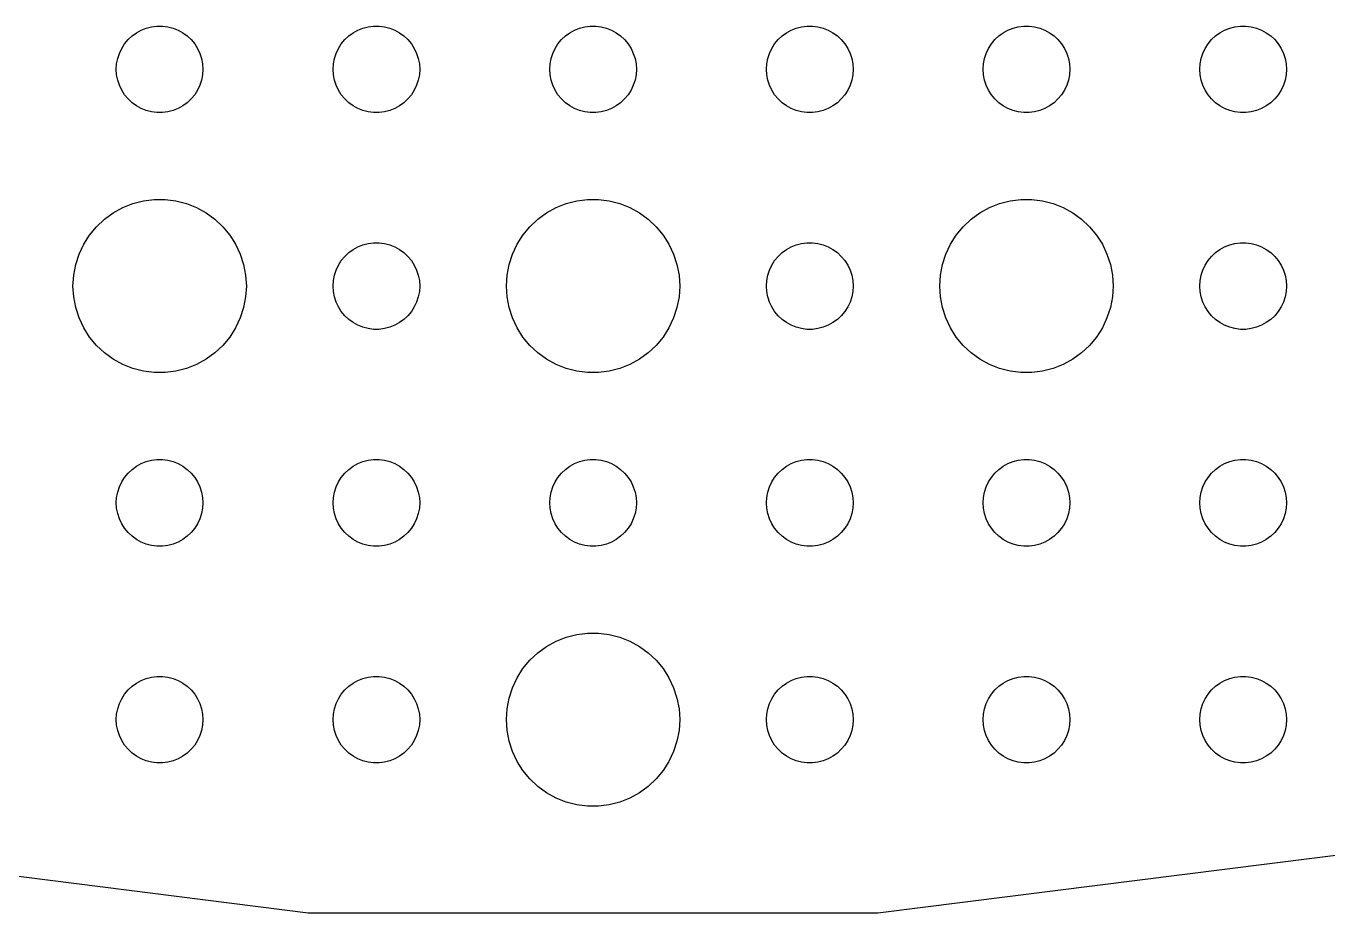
# Model space of a CAD drawing. Header units: metres. Extents: x -157 to 157, y -157 to 157.
# Drawn here: x -19.62 to 25.44, y -156.69 to -126 of the extents above; entities that cross this region are included whole.
import ezdxf

# ---------------------------------------------------------------- set-up
doc = ezdxf.new("R2010")
doc.units = ezdxf.units.M

msp = doc.modelspace()

# ---------------------------------------------------------------- linework, layer by layer
for p, q in [((-15.8037, -126.234), (-15.6387, -126.143)), ((-15.6387, -126.143), (-15.4635, -126.073)), ((-15.4635, -126.073), (-15.2811, -126.027)), ((-15.2811, -126.027), (-15.0942, -126.003)), ((-15.0942, -126.003), (-14.9058, -126.003)), ((-14.9058, -126.003), (-14.7189, -126.027)), ((-14.7189, -126.027), (-14.5365, -126.073)), ((-14.5365, -126.073), (-14.3613, -126.143)), ((-14.3613, -126.143), (-14.1963, -126.234)), ((-8.30373, -126.234), (-8.13866, -126.143)), ((-8.13866, -126.143), (-7.96352, -126.073)), ((-7.96352, -126.073), (-7.78107, -126.027)), ((-7.78107, -126.027), (-7.59418, -126.003)), ((-7.59418, -126.003), (-7.40581, -126.003)), ((-7.40581, -126.003), (-7.21892, -126.027)), ((-7.21892, -126.027), (-7.03647, -126.073)), ((-7.03647, -126.073), (-6.86133, -126.143)), ((-6.86133, -126.143), (-6.69626, -126.234)), ((-0.80373, -126.234), (-0.63866, -126.143)), ((-0.63866, -126.143), (-0.46352, -126.073)), ((-0.46352, -126.073), (-0.28107, -126.027)), ((-0.28107, -126.027), (-0.09418, -126.003)), ((-0.09418, -126.003), (0.09418, -126.003)), ((0.09418, -126.003), (0.28107, -126.027)), ((0.28107, -126.027), (0.46352, -126.073)), ((0.46352, -126.073), (0.63866, -126.143)), ((0.63866, -126.143), (0.80373, -126.234)), ((6.69626, -126.234), (6.86133, -126.143)), ((6.86133, -126.143), (7.03647, -126.073)), ((7.03647, -126.073), (7.21892, -126.027)), ((7.21892, -126.027), (7.40581, -126.003)), ((7.40581, -126.003), (7.59418, -126.003)), ((7.59418, -126.003), (7.78107, -126.027)), ((7.78107, -126.027), (7.96352, -126.073)), ((7.96352, -126.073), (8.13866, -126.143)), ((8.13866, -126.143), (8.30373, -126.234)), ((14.1963, -126.234), (14.3613, -126.143)), ((14.3613, -126.143), (14.5365, -126.073)), ((14.5365, -126.073), (14.7189, -126.027)), ((14.7189, -126.027), (14.9058, -126.003)), ((14.9058, -126.003), (15.0942, -126.003)), ((15.0942, -126.003), (15.2811, -126.027)), ((15.2811, -126.027), (15.4635, -126.073)), ((15.4635, -126.073), (15.6387, -126.143)), ((15.6387, -126.143), (15.8037, -126.234)), ((21.6963, -126.234), (21.8613, -126.143)), ((21.8613, -126.143), (22.0365, -126.073)), ((22.0365, -126.073), (22.2189, -126.027)), ((22.2189, -126.027), (22.4058, -126.003)), ((22.4058, -126.003), (22.5942, -126.003)), ((22.5942, -126.003), (22.7811, -126.027)), ((22.7811, -126.027), (22.9635, -126.073)), ((22.9635, -126.073), (23.1387, -126.143)), ((23.1387, -126.143), (23.3037, -126.234)), ((-16.3145, -126.777), (-16.2135, -126.618)), ((-16.2135, -126.618), (-16.0934, -126.473)), ((-16.0934, -126.473), (-15.9561, -126.344)), ((-15.9561, -126.344), (-15.8037, -126.234)), ((-14.1963, -126.234), (-14.0439, -126.344)), ((-14.0439, -126.344), (-13.9065, -126.473)), ((-13.9065, -126.473), (-13.7865, -126.618)), ((-13.7865, -126.618), (-13.6855, -126.777)), ((-8.81445, -126.777), (-8.71352, -126.618)), ((-8.71352, -126.618), (-8.59344, -126.473)), ((-8.59344, -126.473), (-8.45613, -126.344)), ((-8.45613, -126.344), (-8.30373, -126.234)), ((-6.69626, -126.234), (-6.54385, -126.344)), ((-6.54385, -126.344), (-6.40654, -126.473)), ((-6.40654, -126.473), (-6.28647, -126.618)), ((-6.28647, -126.618), (-6.18553, -126.777)), ((-1.31445, -126.777), (-1.21352, -126.618)), ((-1.21352, -126.618), (-1.09344, -126.473)), ((-1.09344, -126.473), (-0.95613, -126.344)), ((-0.95613, -126.344), (-0.80373, -126.234)), ((0.80373, -126.234), (0.95613, -126.344)), ((0.95613, -126.344), (1.09344, -126.473)), ((1.09344, -126.473), (1.21352, -126.618)), ((1.21352, -126.618), (1.31445, -126.777)), ((6.18553, -126.777), (6.28647, -126.618)), ((6.28647, -126.618), (6.40654, -126.473)), ((6.40654, -126.473), (6.54385, -126.344)), ((6.54385, -126.344), (6.69626, -126.234)), ((8.30373, -126.234), (8.45613, -126.344)), ((8.45613, -126.344), (8.59344, -126.473)), ((8.59344, -126.473), (8.71352, -126.618)), ((8.71352, -126.618), (8.81445, -126.777)), ((13.6855, -126.777), (13.7865, -126.618)), ((13.7865, -126.618), (13.9065, -126.473)), ((13.9065, -126.473), (14.0439, -126.344)), ((14.0439, -126.344), (14.1963, -126.234)), ((15.8037, -126.234), (15.9561, -126.344)), ((15.9561, -126.344), (16.0934, -126.473)), ((16.0934, -126.473), (16.2135, -126.618)), ((16.2135, -126.618), (16.3145, -126.777)), ((21.1855, -126.777), (21.2865, -126.618)), ((21.2865, -126.618), (21.4065, -126.473)), ((21.4065, -126.473), (21.5439, -126.344)), ((21.5439, -126.344), (21.6963, -126.234)), ((23.3037, -126.234), (23.4561, -126.344)), ((23.4561, -126.344), (23.5934, -126.473)), ((23.5934, -126.473), (23.7135, -126.618)), ((23.7135, -126.618), (23.8145, -126.777)), ((-16.4529, -127.127), (-16.3947, -126.948)), ((-16.3947, -126.948), (-16.3145, -126.777)), ((-13.6855, -126.777), (-13.6053, -126.948)), ((-13.6053, -126.948), (-13.5471, -127.127)), ((-8.95287, -127.127), (-8.89465, -126.948)), ((-8.89465, -126.948), (-8.81445, -126.777)), ((-6.18553, -126.777), (-6.10533, -126.948)), ((-6.10533, -126.948), (-6.04712, -127.127)), ((-1.45287, -127.127), (-1.39465, -126.948)), ((-1.39465, -126.948), (-1.31445, -126.777)), ((1.31445, -126.777), (1.39465, -126.948)), ((1.39465, -126.948), (1.45287, -127.127)), ((6.04712, -127.127), (6.10533, -126.948)), ((6.10533, -126.948), (6.18553, -126.777)), ((8.81445, -126.777), (8.89465, -126.948)), ((8.89465, -126.948), (8.95287, -127.127)), ((13.5471, -127.127), (13.6053, -126.948)), ((13.6053, -126.948), (13.6855, -126.777)), ((16.3145, -126.777), (16.3947, -126.948)), ((16.3947, -126.948), (16.4529, -127.127)), ((21.0471, -127.127), (21.1053, -126.948)), ((21.1053, -126.948), (21.1855, -126.777)), ((23.8145, -126.777), (23.8947, -126.948)), ((23.8947, -126.948), (23.9529, -127.127)), ((-16.5, -127.5), (-16.4882, -127.312)), ((-16.4882, -127.688), (-16.5, -127.5)), ((-16.4882, -127.312), (-16.4529, -127.127)), ((-13.5471, -127.127), (-13.5118, -127.312)), ((-13.5118, -127.312), (-13.5, -127.5)), ((-13.5, -127.5), (-13.5118, -127.688)), ((-9, -127.5), (-8.98816, -127.312)), ((-8.98816, -127.688), (-9, -127.5)), ((-8.98816, -127.312), (-8.95287, -127.127)), ((-6.04712, -127.127), (-6.01183, -127.312)), ((-6.01183, -127.312), (-6, -127.5)), ((-6, -127.5), (-6.01183, -127.688)), ((-1.5, -127.5), (-1.48816, -127.312)), ((-1.48816, -127.688), (-1.5, -127.5)), ((-1.48816, -127.312), (-1.45287, -127.127)), ((1.45287, -127.127), (1.48816, -127.312)), ((1.48816, -127.312), (1.5, -127.5)), ((1.5, -127.5), (1.48816, -127.688)), ((6, -127.5), (6.01183, -127.312)), ((6.01183, -127.688), (6, -127.5)), ((6.01183, -127.312), (6.04712, -127.127)), ((8.95287, -127.127), (8.98816, -127.312)), ((8.98816, -127.312), (9, -127.5)), ((9, -127.5), (8.98816, -127.688)), ((13.5, -127.5), (13.5118, -127.312)), ((13.5118, -127.688), (13.5, -127.5)), ((13.5118, -127.312), (13.5471, -127.127)), ((16.4529, -127.127), (16.4882, -127.312)), ((16.4882, -127.312), (16.5, -127.5)), ((16.5, -127.5), (16.4882, -127.688)), ((21, -127.5), (21.0118, -127.312)), ((21.0118, -127.688), (21, -127.5)), ((21.0118, -127.312), (21.0471, -127.127)), ((23.9529, -127.127), (23.9882, -127.312)), ((23.9882, -127.312), (24, -127.5)), ((24, -127.5), (23.9882, -127.688)), ((-16.4529, -127.873), (-16.4882, -127.688)), ((-16.3947, -128.052), (-16.4529, -127.873)), ((-13.5471, -127.873), (-13.6053, -128.052)), ((-13.5118, -127.688), (-13.5471, -127.873)), ((-8.95287, -127.873), (-8.98816, -127.688)), ((-8.89465, -128.052), (-8.95287, -127.873)), ((-6.04712, -127.873), (-6.10533, -128.052)), ((-6.01183, -127.688), (-6.04712, -127.873)), ((-1.45287, -127.873), (-1.48816, -127.688)), ((-1.39465, -128.052), (-1.45287, -127.873)), ((1.45287, -127.873), (1.39465, -128.052)), ((1.48816, -127.688), (1.45287, -127.873)), ((6.04712, -127.873), (6.01183, -127.688)), ((6.10533, -128.052), (6.04712, -127.873)), ((8.95287, -127.873), (8.89465, -128.052)), ((8.98816, -127.688), (8.95287, -127.873)), ((13.5471, -127.873), (13.5118, -127.688)), ((13.6053, -128.052), (13.5471, -127.873)), ((16.4529, -127.873), (16.3947, -128.052)), ((16.4882, -127.688), (16.4529, -127.873)), ((21.0471, -127.873), (21.0118, -127.688)), ((21.1053, -128.052), (21.0471, -127.873)), ((23.9529, -127.873), (23.8947, -128.052)), ((23.9882, -127.688), (23.9529, -127.873)), ((-16.3145, -128.223), (-16.3947, -128.052)), ((-16.2135, -128.382), (-16.3145, -128.223)), ((-16.0934, -128.527), (-16.2135, -128.382)), ((-13.7865, -128.382), (-13.9065, -128.527)), ((-13.6855, -128.223), (-13.7865, -128.382)), ((-13.6053, -128.052), (-13.6855, -128.223)), ((-8.81445, -128.223), (-8.89465, -128.052)), ((-8.71352, -128.382), (-8.81445, -128.223)), ((-8.59344, -128.527), (-8.71352, -128.382)), ((-6.28647, -128.382), (-6.40654, -128.527)), ((-6.18553, -128.223), (-6.28647, -128.382)), ((-6.10533, -128.052), (-6.18553, -128.223)), ((-1.31445, -128.223), (-1.39465, -128.052)), ((-1.21352, -128.382), (-1.31445, -128.223)), ((-1.09344, -128.527), (-1.21352, -128.382)), ((1.21352, -128.382), (1.09344, -128.527)), ((1.31445, -128.223), (1.21352, -128.382)), ((1.39465, -128.052), (1.31445, -128.223)), ((6.18553, -128.223), (6.10533, -128.052)), ((6.28647, -128.382), (6.18553, -128.223)), ((6.40654, -128.527), (6.28647, -128.382)), ((8.71352, -128.382), (8.59344, -128.527)), ((8.81445, -128.223), (8.71352, -128.382)), ((8.89465, -128.052), (8.81445, -128.223)), ((13.6855, -128.223), (13.6053, -128.052)), ((13.7865, -128.382), (13.6855, -128.223)), ((13.9065, -128.527), (13.7865, -128.382)), ((16.2135, -128.382), (16.0934, -128.527)), ((16.3145, -128.223), (16.2135, -128.382)), ((16.3947, -128.052), (16.3145, -128.223)), ((21.1855, -128.223), (21.1053, -128.052)), ((21.2865, -128.382), (21.1855, -128.223)), ((21.4065, -128.527), (21.2865, -128.382)), ((23.7135, -128.382), (23.5934, -128.527)), ((23.8145, -128.223), (23.7135, -128.382)), ((23.8947, -128.052), (23.8145, -128.223)), ((-15.9561, -128.656), (-16.0934, -128.527)), ((-15.8037, -128.766), (-15.9561, -128.656)), ((-15.6387, -128.857), (-15.8037, -128.766)), ((-15.4635, -128.927), (-15.6387, -128.857)), ((-14.3613, -128.857), (-14.5365, -128.927)), ((-14.1963, -128.766), (-14.3613, -128.857)), ((-14.0439, -128.656), (-14.1963, -128.766)), ((-13.9065, -128.527), (-14.0439, -128.656)), ((-8.45613, -128.656), (-8.59344, -128.527)), ((-8.30373, -128.766), (-8.45613, -128.656)), ((-8.13866, -128.857), (-8.30373, -128.766)), ((-7.96352, -128.927), (-8.13866, -128.857)), ((-6.86133, -128.857), (-7.03647, -128.927)), ((-6.69626, -128.766), (-6.86133, -128.857)), ((-6.54385, -128.656), (-6.69626, -128.766)), ((-6.40654, -128.527), (-6.54385, -128.656)), ((-0.95613, -128.656), (-1.09344, -128.527)), ((-0.80373, -128.766), (-0.95613, -128.656)), ((-0.63866, -128.857), (-0.80373, -128.766)), ((-0.46352, -128.927), (-0.63866, -128.857)), ((0.63866, -128.857), (0.46352, -128.927)), ((0.80373, -128.766), (0.63866, -128.857)), ((0.95613, -128.656), (0.80373, -128.766)), ((1.09344, -128.527), (0.95613, -128.656)), ((6.54385, -128.656), (6.40654, -128.527)), ((6.69626, -128.766), (6.54385, -128.656)), ((6.86133, -128.857), (6.69626, -128.766)), ((7.03647, -128.927), (6.86133, -128.857)), ((8.13866, -128.857), (7.96352, -128.927)), ((8.30373, -128.766), (8.13866, -128.857)), ((8.45613, -128.656), (8.30373, -128.766)), ((8.59344, -128.527), (8.45613, -128.656)), ((14.0439, -128.656), (13.9065, -128.527)), ((14.1963, -128.766), (14.0439, -128.656)), ((14.3613, -128.857), (14.1963, -128.766)), ((14.5365, -128.927), (14.3613, -128.857)), ((15.6387, -128.857), (15.4635, -128.927)), ((15.8037, -128.766), (15.6387, -128.857)), ((15.9561, -128.656), (15.8037, -128.766)), ((16.0934, -128.527), (15.9561, -128.656)), ((21.5439, -128.656), (21.4065, -128.527)), ((21.6963, -128.766), (21.5439, -128.656)), ((21.8613, -128.857), (21.6963, -128.766)), ((22.0365, -128.927), (21.8613, -128.857)), ((23.1387, -128.857), (22.9635, -128.927)), ((23.3037, -128.766), (23.1387, -128.857)), ((23.4561, -128.656), (23.3037, -128.766)), ((23.5934, -128.527), (23.4561, -128.656)), ((-15.2811, -128.973), (-15.4635, -128.927)), ((-15.0942, -128.997), (-15.2811, -128.973)), ((-14.9058, -128.997), (-15.0942, -128.997)), ((-14.7189, -128.973), (-14.9058, -128.997)), ((-14.5365, -128.927), (-14.7189, -128.973)), ((-7.78107, -128.973), (-7.96352, -128.927)), ((-7.59418, -128.997), (-7.78107, -128.973)), ((-7.40581, -128.997), (-7.59418, -128.997)), ((-7.21892, -128.973), (-7.40581, -128.997)), ((-7.03647, -128.927), (-7.21892, -128.973)), ((-0.28107, -128.973), (-0.46352, -128.927)), ((-0.09418, -128.997), (-0.28107, -128.973)), ((0.09418, -128.997), (-0.09418, -128.997)), ((0.28107, -128.973), (0.09418, -128.997)), ((0.46352, -128.927), (0.28107, -128.973)), ((7.21892, -128.973), (7.03647, -128.927)), ((7.40581, -128.997), (7.21892, -128.973)), ((7.59418, -128.997), (7.40581, -128.997)), ((7.78107, -128.973), (7.59418, -128.997)), ((7.96352, -128.927), (7.78107, -128.973)), ((14.7189, -128.973), (14.5365, -128.927)), ((14.9058, -128.997), (14.7189, -128.973)), ((15.0942, -128.997), (14.9058, -128.997)), ((15.2811, -128.973), (15.0942, -128.997)), ((15.4635, -128.927), (15.2811, -128.973)), ((22.2189, -128.973), (22.0365, -128.927)), ((22.4058, -128.997), (22.2189, -128.973)), ((22.5942, -128.997), (22.4058, -128.997)), ((22.7811, -128.973), (22.5942, -128.997)), ((22.9635, -128.927), (22.7811, -128.973)), ((-15.5621, -132.053), (-15.1884, -132.006)), ((-15.1884, -132.006), (-14.8116, -132.006)), ((-14.8116, -132.006), (-14.4379, -132.053)), ((-0.56213, -132.053), (-0.18837, -132.006)), ((-0.18837, -132.006), (0.18837, -132.006)), ((0.18837, -132.006), (0.56213, -132.053)), ((14.4379, -132.053), (14.8116, -132.006)), ((14.8116, -132.006), (15.1884, -132.006)), ((15.1884, -132.006), (15.5621, -132.053)), ((-16.9123, -132.688), (-16.6075, -132.467)), ((-16.6075, -132.467), (-16.2773, -132.286)), ((-16.2773, -132.286), (-15.927, -132.147)), ((-15.927, -132.147), (-15.5621, -132.053)), ((-14.4379, -132.053), (-14.0729, -132.147)), ((-14.0729, -132.147), (-13.7227, -132.286)), ((-13.7227, -132.286), (-13.3925, -132.467)), ((-13.3925, -132.467), (-13.0877, -132.688)), ((-1.91226, -132.688), (-1.60747, -132.467)), ((-1.60747, -132.467), (-1.27733, -132.286)), ((-1.27733, -132.286), (-0.92705, -132.147)), ((-0.92705, -132.147), (-0.56213, -132.053)), ((0.56213, -132.053), (0.92705, -132.147)), ((0.92705, -132.147), (1.27733, -132.286)), ((1.27733, -132.286), (1.60747, -132.467)), ((1.60747, -132.467), (1.91226, -132.688)), ((13.0877, -132.688), (13.3925, -132.467)), ((13.3925, -132.467), (13.7227, -132.286)), ((13.7227, -132.286), (14.0729, -132.147)), ((14.0729, -132.147), (14.4379, -132.053)), ((15.5621, -132.053), (15.927, -132.147)), ((15.927, -132.147), (16.2773, -132.286)), ((16.2773, -132.286), (16.6075, -132.467)), ((16.6075, -132.467), (16.9123, -132.688)), ((-17.1869, -132.946), (-16.9123, -132.688)), ((-13.0877, -132.688), (-12.8131, -132.946)), ((-2.1869, -132.946), (-1.91226, -132.688)), ((1.91226, -132.688), (2.1869, -132.946)), ((12.8131, -132.946), (13.0877, -132.688)), ((16.9123, -132.688), (17.1869, -132.946)), ((-17.6289, -133.555), (-17.427, -133.237)), ((-17.427, -133.237), (-17.1869, -132.946)), ((-12.8131, -132.946), (-12.5729, -133.237)), ((-12.5729, -133.237), (-12.3711, -133.555)), ((-2.62891, -133.555), (-2.42705, -133.237)), ((-2.42705, -133.237), (-2.1869, -132.946)), ((2.1869, -132.946), (2.42705, -133.237)), ((2.42705, -133.237), (2.62891, -133.555)), ((12.3711, -133.555), (12.5729, -133.237)), ((12.5729, -133.237), (12.8131, -132.946)), ((17.1869, -132.946), (17.427, -133.237)), ((17.427, -133.237), (17.6289, -133.555)), ((-17.7893, -133.896), (-17.6289, -133.555)), ((-12.3711, -133.555), (-12.2107, -133.896)), ((-8.45613, -133.844), (-8.30373, -133.734)), ((-8.30373, -133.734), (-8.13866, -133.643)), ((-8.13866, -133.643), (-7.96352, -133.573)), ((-7.96352, -133.573), (-7.78107, -133.527)), ((-7.78107, -133.527), (-7.59418, -133.503)), ((-7.59418, -133.503), (-7.40581, -133.503)), ((-7.40581, -133.503), (-7.21892, -133.527)), ((-7.21892, -133.527), (-7.03647, -133.573)), ((-7.03647, -133.573), (-6.86133, -133.643)), ((-6.86133, -133.643), (-6.69626, -133.734)), ((-6.69626, -133.734), (-6.54385, -133.844)), ((-2.78932, -133.896), (-2.62891, -133.555)), ((2.62891, -133.555), (2.78932, -133.896)), ((6.54385, -133.844), (6.69626, -133.734)), ((6.69626, -133.734), (6.86133, -133.643)), ((6.86133, -133.643), (7.03647, -133.573)), ((7.03647, -133.573), (7.21892, -133.527)), ((7.21892, -133.527), (7.40581, -133.503)), ((7.40581, -133.503), (7.59418, -133.503)), ((7.59418, -133.503), (7.78107, -133.527)), ((7.78107, -133.527), (7.96352, -133.573)), ((7.96352, -133.573), (8.13866, -133.643)), ((8.13866, -133.643), (8.30373, -133.734)), ((8.30373, -133.734), (8.45613, -133.844)), ((12.2107, -133.896), (12.3711, -133.555)), ((17.6289, -133.555), (17.7893, -133.896)), ((21.5439, -133.844), (21.6963, -133.734)), ((21.6963, -133.734), (21.8613, -133.643)), ((21.8613, -133.643), (22.0365, -133.573)), ((22.0365, -133.573), (22.2189, -133.527)), ((22.2189, -133.527), (22.4058, -133.503)), ((22.4058, -133.503), (22.5942, -133.503)), ((22.5942, -133.503), (22.7811, -133.527)), ((22.7811, -133.527), (22.9635, -133.573)), ((22.9635, -133.573), (23.1387, -133.643)), ((23.1387, -133.643), (23.3037, -133.734)), ((23.3037, -133.734), (23.4561, -133.844)), ((-17.9763, -134.624), (-17.9057, -134.254)), ((-17.9057, -134.254), (-17.7893, -133.896)), ((-12.2107, -133.896), (-12.0942, -134.254)), ((-12.0942, -134.254), (-12.0237, -134.624)), ((-8.89465, -134.448), (-8.81445, -134.277)), ((-8.81445, -134.277), (-8.71352, -134.118)), ((-8.71352, -134.118), (-8.59344, -133.973)), ((-8.59344, -133.973), (-8.45613, -133.844)), ((-6.54385, -133.844), (-6.40654, -133.973)), ((-6.40654, -133.973), (-6.28647, -134.118)), ((-6.28647, -134.118), (-6.18553, -134.277)), ((-6.18553, -134.277), (-6.10533, -134.448)), ((-2.97633, -134.624), (-2.90575, -134.254)), ((-2.90575, -134.254), (-2.78932, -133.896)), ((2.78932, -133.896), (2.90575, -134.254)), ((2.90575, -134.254), (2.97633, -134.624)), ((6.10533, -134.448), (6.18553, -134.277)), ((6.18553, -134.277), (6.28647, -134.118)), ((6.28647, -134.118), (6.40654, -133.973)), ((6.40654, -133.973), (6.54385, -133.844)), ((8.45613, -133.844), (8.59344, -133.973)), ((8.59344, -133.973), (8.71352, -134.118)), ((8.71352, -134.118), (8.81445, -134.277)), ((8.81445, -134.277), (8.89465, -134.448)), ((12.0237, -134.624), (12.0942, -134.254)), ((12.0942, -134.254), (12.2107, -133.896)), ((17.7893, -133.896), (17.9057, -134.254)), ((17.9057, -134.254), (17.9763, -134.624)), ((21.1053, -134.448), (21.1855, -134.277)), ((21.1855, -134.277), (21.2865, -134.118)), ((21.2865, -134.118), (21.4065, -133.973)), ((21.4065, -133.973), (21.5439, -133.844)), ((23.4561, -133.844), (23.5934, -133.973)), ((23.5934, -133.973), (23.7135, -134.118)), ((23.7135, -134.118), (23.8145, -134.277)), ((23.8145, -134.277), (23.8947, -134.448)), ((-18, -135), (-17.9763, -134.624)), ((-12.0237, -134.624), (-12, -135)), ((-8.98816, -134.812), (-8.95287, -134.627)), ((-8.95287, -134.627), (-8.89465, -134.448)), ((-6.10533, -134.448), (-6.04712, -134.627)), ((-6.04712, -134.627), (-6.01183, -134.812)), ((-3, -135), (-2.97633, -134.624)), ((2.97633, -134.624), (3, -135)), ((6.01183, -134.812), (6.04712, -134.627)), ((6.04712, -134.627), (6.10533, -134.448)), ((8.89465, -134.448), (8.95287, -134.627)), ((8.95287, -134.627), (8.98816, -134.812)), ((12, -135), (12.0237, -134.624)), ((17.9763, -134.624), (18, -135)), ((21.0118, -134.812), (21.0471, -134.627)), ((21.0471, -134.627), (21.1053, -134.448)), ((23.8947, -134.448), (23.9529, -134.627)), ((23.9529, -134.627), (23.9882, -134.812)), ((-17.9763, -135.376), (-18, -135)), ((-12, -135), (-12.0237, -135.376)), ((-9, -135), (-8.98816, -134.812)), ((-8.98816, -135.188), (-9, -135)), ((-6.01183, -134.812), (-6, -135)), ((-6, -135), (-6.01183, -135.188)), ((-2.97633, -135.376), (-3, -135)), ((3, -135), (2.97633, -135.376)), ((6, -135), (6.01183, -134.812)), ((6.01183, -135.188), (6, -135)), ((8.98816, -134.812), (9, -135)), ((9, -135), (8.98816, -135.188)), ((12.0237, -135.376), (12, -135)), ((18, -135), (17.9763, -135.376)), ((21, -135), (21.0118, -134.812)), ((21.0118, -135.188), (21, -135)), ((23.9882, -134.812), (24, -135)), ((24, -135), (23.9882, -135.188)), ((-17.9057, -135.746), (-17.9763, -135.376)), ((-12.0237, -135.376), (-12.0942, -135.746)), ((-8.95287, -135.373), (-8.98816, -135.188)), ((-8.89465, -135.552), (-8.95287, -135.373)), ((-8.81445, -135.723), (-8.89465, -135.552)), ((-6.10533, -135.552), (-6.18553, -135.723)), ((-6.04712, -135.373), (-6.10533, -135.552)), ((-6.01183, -135.188), (-6.04712, -135.373)), ((-2.90575, -135.746), (-2.97633, -135.376)), ((2.97633, -135.376), (2.90575, -135.746)), ((6.04712, -135.373), (6.01183, -135.188)), ((6.10533, -135.552), (6.04712, -135.373)), ((6.18553, -135.723), (6.10533, -135.552)), ((8.89465, -135.552), (8.81445, -135.723)), ((8.95287, -135.373), (8.89465, -135.552)), ((8.98816, -135.188), (8.95287, -135.373)), ((12.0942, -135.746), (12.0237, -135.376)), ((17.9763, -135.376), (17.9057, -135.746)), ((21.0471, -135.373), (21.0118, -135.188)), ((21.1053, -135.552), (21.0471, -135.373)), ((21.1855, -135.723), (21.1053, -135.552)), ((23.8947, -135.552), (23.8145, -135.723)), ((23.9529, -135.373), (23.8947, -135.552)), ((23.9882, -135.188), (23.9529, -135.373)), ((-17.7893, -136.104), (-17.9057, -135.746)), ((-12.0942, -135.746), (-12.2107, -136.104)), ((-8.71352, -135.882), (-8.81445, -135.723)), ((-8.59344, -136.027), (-8.71352, -135.882)), ((-8.45613, -136.156), (-8.59344, -136.027)), ((-6.40654, -136.027), (-6.54385, -136.156)), ((-6.28647, -135.882), (-6.40654, -136.027)), ((-6.18553, -135.723), (-6.28647, -135.882)), ((-2.78932, -136.104), (-2.90575, -135.746)), ((2.90575, -135.746), (2.78932, -136.104)), ((6.28647, -135.882), (6.18553, -135.723)), ((6.40654, -136.027), (6.28647, -135.882)), ((6.54385, -136.156), (6.40654, -136.027)), ((8.59344, -136.027), (8.45613, -136.156)), ((8.71352, -135.882), (8.59344, -136.027)), ((8.81445, -135.723), (8.71352, -135.882)), ((12.2107, -136.104), (12.0942, -135.746)), ((17.9057, -135.746), (17.7893, -136.104)), ((21.2865, -135.882), (21.1855, -135.723)), ((21.4065, -136.027), (21.2865, -135.882)), ((21.5439, -136.156), (21.4065, -136.027)), ((23.5934, -136.027), (23.4561, -136.156)), ((23.7135, -135.882), (23.5934, -136.027)), ((23.8145, -135.723), (23.7135, -135.882)), ((-17.6289, -136.445), (-17.7893, -136.104)), ((-17.427, -136.763), (-17.6289, -136.445)), ((-12.3711, -136.445), (-12.5729, -136.763)), ((-12.2107, -136.104), (-12.3711, -136.445)), ((-8.30373, -136.266), (-8.45613, -136.156)), ((-8.13866, -136.357), (-8.30373, -136.266)), ((-7.96352, -136.427), (-8.13866, -136.357)), ((-7.78107, -136.473), (-7.96352, -136.427)), ((-7.59418, -136.497), (-7.78107, -136.473)), ((-7.40581, -136.497), (-7.59418, -136.497)), ((-7.21892, -136.473), (-7.40581, -136.497)), ((-7.03647, -136.427), (-7.21892, -136.473)), ((-6.86133, -136.357), (-7.03647, -136.427)), ((-6.69626, -136.266), (-6.86133, -136.357)), ((-6.54385, -136.156), (-6.69626, -136.266)), ((-2.62891, -136.445), (-2.78932, -136.104)), ((-2.42705, -136.763), (-2.62891, -136.445)), ((2.62891, -136.445), (2.42705, -136.763)), ((2.78932, -136.104), (2.62891, -136.445)), ((6.69626, -136.266), (6.54385, -136.156)), ((6.86133, -136.357), (6.69626, -136.266)), ((7.03647, -136.427), (6.86133, -136.357)), ((7.21892, -136.473), (7.03647, -136.427)), ((7.40581, -136.497), (7.21892, -136.473)), ((7.59418, -136.497), (7.40581, -136.497)), ((7.78107, -136.473), (7.59418, -136.497)), ((7.96352, -136.427), (7.78107, -136.473)), ((8.13866, -136.357), (7.96352, -136.427)), ((8.30373, -136.266), (8.13866, -136.357)), ((8.45613, -136.156), (8.30373, -136.266)), ((12.3711, -136.445), (12.2107, -136.104)), ((12.5729, -136.763), (12.3711, -136.445)), ((17.6289, -136.445), (17.427, -136.763)), ((17.7893, -136.104), (17.6289, -136.445)), ((21.6963, -136.266), (21.5439, -136.156)), ((21.8613, -136.357), (21.6963, -136.266)), ((22.0365, -136.427), (21.8613, -136.357)), ((22.2189, -136.473), (22.0365, -136.427)), ((22.4058, -136.497), (22.2189, -136.473)), ((22.5942, -136.497), (22.4058, -136.497)), ((22.7811, -136.473), (22.5942, -136.497)), ((22.9635, -136.427), (22.7811, -136.473)), ((23.1387, -136.357), (22.9635, -136.427)), ((23.3037, -136.266), (23.1387, -136.357)), ((23.4561, -136.156), (23.3037, -136.266)), ((-17.1869, -137.054), (-17.427, -136.763)), ((-12.5729, -136.763), (-12.8131, -137.054)), ((-2.1869, -137.054), (-2.42705, -136.763)), ((2.42705, -136.763), (2.1869, -137.054)), ((12.8131, -137.054), (12.5729, -136.763)), ((17.427, -136.763), (17.1869, -137.054)), ((-16.9123, -137.312), (-17.1869, -137.054)), ((-16.6075, -137.533), (-16.9123, -137.312)), ((-13.0877, -137.312), (-13.3925, -137.533)), ((-12.8131, -137.054), (-13.0877, -137.312)), ((-1.91226, -137.312), (-2.1869, -137.054)), ((-1.60747, -137.533), (-1.91226, -137.312)), ((1.91226, -137.312), (1.60747, -137.533)), ((2.1869, -137.054), (1.91226, -137.312)), ((13.0877, -137.312), (12.8131, -137.054)), ((13.3925, -137.533), (13.0877, -137.312)), ((16.9123, -137.312), (16.6075, -137.533)), ((17.1869, -137.054), (16.9123, -137.312)), ((-16.2773, -137.714), (-16.6075, -137.533)), ((-15.927, -137.853), (-16.2773, -137.714)), ((-15.5621, -137.947), (-15.927, -137.853)), ((-14.0729, -137.853), (-14.4379, -137.947)), ((-13.7227, -137.714), (-14.0729, -137.853)), ((-13.3925, -137.533), (-13.7227, -137.714)), ((-1.27733, -137.714), (-1.60747, -137.533)), ((-0.92705, -137.853), (-1.27733, -137.714)), ((-0.56213, -137.947), (-0.92705, -137.853)), ((0.92705, -137.853), (0.56213, -137.947)), ((1.27733, -137.714), (0.92705, -137.853)), ((1.60747, -137.533), (1.27733, -137.714)), ((13.7227, -137.714), (13.3925, -137.533)), ((14.0729, -137.853), (13.7227, -137.714)), ((14.4379, -137.947), (14.0729, -137.853)), ((15.927, -137.853), (15.5621, -137.947)), ((16.2773, -137.714), (15.927, -137.853)), ((16.6075, -137.533), (16.2773, -137.714)), ((-15.1884, -137.994), (-15.5621, -137.947)), ((-14.8116, -137.994), (-15.1884, -137.994)), ((-14.4379, -137.947), (-14.8116, -137.994)), ((-0.18837, -137.994), (-0.56213, -137.947)), ((0.18837, -137.994), (-0.18837, -137.994)), ((0.56213, -137.947), (0.18837, -137.994)), ((14.8116, -137.994), (14.4379, -137.947)), ((15.1884, -137.994), (14.8116, -137.994)), ((15.5621, -137.947), (15.1884, -137.994)), ((-15.4635, -141.073), (-15.2811, -141.027)), ((-15.2811, -141.027), (-15.0942, -141.003)), ((-15.0942, -141.003), (-14.9058, -141.003)), ((-14.9058, -141.003), (-14.7189, -141.027)), ((-14.7189, -141.027), (-14.5365, -141.073)), ((-7.96352, -141.073), (-7.78107, -141.027)), ((-7.78107, -141.027), (-7.59418, -141.003)), ((-7.59418, -141.003), (-7.40581, -141.003)), ((-7.40581, -141.003), (-7.21892, -141.027)), ((-7.21892, -141.027), (-7.03647, -141.073)), ((-0.46352, -141.073), (-0.28107, -141.027)), ((-0.28107, -141.027), (-0.09418, -141.003)), ((-0.09418, -141.003), (0.09418, -141.003)), ((0.09418, -141.003), (0.28107, -141.027)), ((0.28107, -141.027), (0.46352, -141.073)), ((7.03647, -141.073), (7.21892, -141.027)), ((7.21892, -141.027), (7.40581, -141.003)), ((7.40581, -141.003), (7.59418, -141.003)), ((7.59418, -141.003), (7.78107, -141.027)), ((7.78107, -141.027), (7.96352, -141.073)), ((14.5365, -141.073), (14.7189, -141.027)), ((14.7189, -141.027), (14.9058, -141.003)), ((14.9058, -141.003), (15.0942, -141.003)), ((15.0942, -141.003), (15.2811, -141.027)), ((15.2811, -141.027), (15.4635, -141.073)), ((22.0365, -141.073), (22.2189, -141.027)), ((22.2189, -141.027), (22.4058, -141.003)), ((22.4058, -141.003), (22.5942, -141.003)), ((22.5942, -141.003), (22.7811, -141.027)), ((22.7811, -141.027), (22.9635, -141.073)), ((-16.2135, -141.618), (-16.0934, -141.473)), ((-16.0934, -141.473), (-15.9561, -141.344)), ((-15.9561, -141.344), (-15.8037, -141.234)), ((-15.8037, -141.234), (-15.6387, -141.143)), ((-15.6387, -141.143), (-15.4635, -141.073)), ((-14.5365, -141.073), (-14.3613, -141.143)), ((-14.3613, -141.143), (-14.1963, -141.234)), ((-14.1963, -141.234), (-14.0439, -141.344)), ((-14.0439, -141.344), (-13.9065, -141.473)), ((-13.9065, -141.473), (-13.7865, -141.618)), ((-8.71352, -141.618), (-8.59344, -141.473)), ((-8.59344, -141.473), (-8.45613, -141.344)), ((-8.45613, -141.344), (-8.30373, -141.234)), ((-8.30373, -141.234), (-8.13866, -141.143)), ((-8.13866, -141.143), (-7.96352, -141.073)), ((-7.03647, -141.073), (-6.86133, -141.143)), ((-6.86133, -141.143), (-6.69626, -141.234)), ((-6.69626, -141.234), (-6.54385, -141.344)), ((-6.54385, -141.344), (-6.40654, -141.473)), ((-6.40654, -141.473), (-6.28647, -141.618)), ((-1.21352, -141.618), (-1.09344, -141.473)), ((-1.09344, -141.473), (-0.95613, -141.344)), ((-0.95613, -141.344), (-0.80373, -141.234)), ((-0.80373, -141.234), (-0.63866, -141.143)), ((-0.63866, -141.143), (-0.46352, -141.073)), ((0.46352, -141.073), (0.63866, -141.143)), ((0.63866, -141.143), (0.80373, -141.234)), ((0.80373, -141.234), (0.95613, -141.344)), ((0.95613, -141.344), (1.09344, -141.473)), ((1.09344, -141.473), (1.21352, -141.618)), ((6.28647, -141.618), (6.40654, -141.473)), ((6.40654, -141.473), (6.54385, -141.344)), ((6.54385, -141.344), (6.69626, -141.234)), ((6.69626, -141.234), (6.86133, -141.143)), ((6.86133, -141.143), (7.03647, -141.073)), ((7.96352, -141.073), (8.13866, -141.143)), ((8.13866, -141.143), (8.30373, -141.234)), ((8.30373, -141.234), (8.45613, -141.344)), ((8.45613, -141.344), (8.59344, -141.473)), ((8.59344, -141.473), (8.71352, -141.618)), ((13.7865, -141.618), (13.9065, -141.473)), ((13.9065, -141.473), (14.0439, -141.344)), ((14.0439, -141.344), (14.1963, -141.234)), ((14.1963, -141.234), (14.3613, -141.143)), ((14.3613, -141.143), (14.5365, -141.073)), ((15.4635, -141.073), (15.6387, -141.143)), ((15.6387, -141.143), (15.8037, -141.234)), ((15.8037, -141.234), (15.9561, -141.344)), ((15.9561, -141.344), (16.0934, -141.473)), ((16.0934, -141.473), (16.2135, -141.618)), ((21.2865, -141.618), (21.4065, -141.473)), ((21.4065, -141.473), (21.5439, -141.344)), ((21.5439, -141.344), (21.6963, -141.234)), ((21.6963, -141.234), (21.8613, -141.143)), ((21.8613, -141.143), (22.0365, -141.073)), ((22.9635, -141.073), (23.1387, -141.143)), ((23.1387, -141.143), (23.3037, -141.234)), ((23.3037, -141.234), (23.4561, -141.344)), ((23.4561, -141.344), (23.5934, -141.473)), ((23.5934, -141.473), (23.7135, -141.618)), ((-16.3947, -141.948), (-16.3145, -141.777)), ((-16.3145, -141.777), (-16.2135, -141.618)), ((-13.7865, -141.618), (-13.6855, -141.777)), ((-13.6855, -141.777), (-13.6053, -141.948)), ((-8.89465, -141.948), (-8.81445, -141.777)), ((-8.81445, -141.777), (-8.71352, -141.618)), ((-6.28647, -141.618), (-6.18553, -141.777)), ((-6.18553, -141.777), (-6.10533, -141.948)), ((-1.39465, -141.948), (-1.31445, -141.777)), ((-1.31445, -141.777), (-1.21352, -141.618)), ((1.21352, -141.618), (1.31445, -141.777)), ((1.31445, -141.777), (1.39465, -141.948)), ((6.10533, -141.948), (6.18553, -141.777)), ((6.18553, -141.777), (6.28647, -141.618)), ((8.71352, -141.618), (8.81445, -141.777)), ((8.81445, -141.777), (8.89465, -141.948)), ((13.6053, -141.948), (13.6855, -141.777)), ((13.6855, -141.777), (13.7865, -141.618)), ((16.2135, -141.618), (16.3145, -141.777)), ((16.3145, -141.777), (16.3947, -141.948)), ((21.1053, -141.948), (21.1855, -141.777)), ((21.1855, -141.777), (21.2865, -141.618)), ((23.7135, -141.618), (23.8145, -141.777)), ((23.8145, -141.777), (23.8947, -141.948)), ((-16.5, -142.5), (-16.4882, -142.312)), ((-16.4882, -142.312), (-16.4529, -142.127)), ((-16.4529, -142.127), (-16.3947, -141.948)), ((-13.6053, -141.948), (-13.5471, -142.127)), ((-13.5471, -142.127), (-13.5118, -142.312)), ((-13.5118, -142.312), (-13.5, -142.5)), ((-9, -142.5), (-8.98816, -142.312)), ((-8.98816, -142.312), (-8.95287, -142.127)), ((-8.95287, -142.127), (-8.89465, -141.948)), ((-6.10533, -141.948), (-6.04712, -142.127)), ((-6.04712, -142.127), (-6.01183, -142.312)), ((-6.01183, -142.312), (-6, -142.5)), ((-1.5, -142.5), (-1.48816, -142.312)), ((-1.48816, -142.312), (-1.45287, -142.127)), ((-1.45287, -142.127), (-1.39465, -141.948)), ((1.39465, -141.948), (1.45287, -142.127)), ((1.45287, -142.127), (1.48816, -142.312)), ((1.48816, -142.312), (1.5, -142.5)), ((6, -142.5), (6.01183, -142.312)), ((6.01183, -142.312), (6.04712, -142.127)), ((6.04712, -142.127), (6.10533, -141.948)), ((8.89465, -141.948), (8.95287, -142.127)), ((8.95287, -142.127), (8.98816, -142.312)), ((8.98816, -142.312), (9, -142.5)), ((13.5, -142.5), (13.5118, -142.312)), ((13.5118, -142.312), (13.5471, -142.127)), ((13.5471, -142.127), (13.6053, -141.948)), ((16.3947, -141.948), (16.4529, -142.127)), ((16.4529, -142.127), (16.4882, -142.312)), ((16.4882, -142.312), (16.5, -142.5)), ((21, -142.5), (21.0118, -142.312)), ((21.0118, -142.312), (21.0471, -142.127)), ((21.0471, -142.127), (21.1053, -141.948)), ((23.8947, -141.948), (23.9529, -142.127)), ((23.9529, -142.127), (23.9882, -142.312)), ((23.9882, -142.312), (24, -142.5)), ((-16.4882, -142.688), (-16.5, -142.5)), ((-16.4529, -142.873), (-16.4882, -142.688)), ((-13.5118, -142.688), (-13.5471, -142.873)), ((-13.5, -142.5), (-13.5118, -142.688)), ((-8.98816, -142.688), (-9, -142.5)), ((-8.95287, -142.873), (-8.98816, -142.688)), ((-6.01183, -142.688), (-6.04712, -142.873)), ((-6, -142.5), (-6.01183, -142.688)), ((-1.48816, -142.688), (-1.5, -142.5)), ((-1.45287, -142.873), (-1.48816, -142.688)), ((1.48816, -142.688), (1.45287, -142.873)), ((1.5, -142.5), (1.48816, -142.688)), ((6.01183, -142.688), (6, -142.5)), ((6.04712, -142.873), (6.01183, -142.688)), ((8.98816, -142.688), (8.95287, -142.873)), ((9, -142.5), (8.98816, -142.688)), ((13.5118, -142.688), (13.5, -142.5)), ((13.5471, -142.873), (13.5118, -142.688)), ((16.4882, -142.688), (16.4529, -142.873)), ((16.5, -142.5), (16.4882, -142.688)), ((21.0118, -142.688), (21, -142.5)), ((21.0471, -142.873), (21.0118, -142.688)), ((23.9882, -142.688), (23.9529, -142.873)), ((24, -142.5), (23.9882, -142.688)), ((-16.3947, -143.052), (-16.4529, -142.873)), ((-16.3145, -143.223), (-16.3947, -143.052)), ((-16.2135, -143.382), (-16.3145, -143.223)), ((-13.6855, -143.223), (-13.7865, -143.382)), ((-13.6053, -143.052), (-13.6855, -143.223)), ((-13.5471, -142.873), (-13.6053, -143.052)), ((-8.89465, -143.052), (-8.95287, -142.873)), ((-8.81445, -143.223), (-8.89465, -143.052)), ((-8.71352, -143.382), (-8.81445, -143.223)), ((-6.18553, -143.223), (-6.28647, -143.382)), ((-6.10533, -143.052), (-6.18553, -143.223)), ((-6.04712, -142.873), (-6.10533, -143.052)), ((-1.39465, -143.052), (-1.45287, -142.873)), ((-1.31445, -143.223), (-1.39465, -143.052)), ((-1.21352, -143.382), (-1.31445, -143.223)), ((1.31445, -143.223), (1.21352, -143.382)), ((1.39465, -143.052), (1.31445, -143.223)), ((1.45287, -142.873), (1.39465, -143.052)), ((6.10533, -143.052), (6.04712, -142.873)), ((6.18553, -143.223), (6.10533, -143.052)), ((6.28647, -143.382), (6.18553, -143.223)), ((8.81445, -143.223), (8.71352, -143.382)), ((8.89465, -143.052), (8.81445, -143.223)), ((8.95287, -142.873), (8.89465, -143.052)), ((13.6053, -143.052), (13.5471, -142.873)), ((13.6855, -143.223), (13.6053, -143.052)), ((13.7865, -143.382), (13.6855, -143.223)), ((16.3145, -143.223), (16.2135, -143.382)), ((16.3947, -143.052), (16.3145, -143.223)), ((16.4529, -142.873), (16.3947, -143.052)), ((21.1053, -143.052), (21.0471, -142.873)), ((21.1855, -143.223), (21.1053, -143.052)), ((21.2865, -143.382), (21.1855, -143.223)), ((23.8145, -143.223), (23.7135, -143.382)), ((23.8947, -143.052), (23.8145, -143.223)), ((23.9529, -142.873), (23.8947, -143.052)), ((-16.0934, -143.527), (-16.2135, -143.382)), ((-15.9561, -143.656), (-16.0934, -143.527)), ((-15.8037, -143.766), (-15.9561, -143.656)), ((-14.0439, -143.656), (-14.1963, -143.766)), ((-13.9065, -143.527), (-14.0439, -143.656)), ((-13.7865, -143.382), (-13.9065, -143.527)), ((-8.59344, -143.527), (-8.71352, -143.382)), ((-8.45613, -143.656), (-8.59344, -143.527)), ((-8.30373, -143.766), (-8.45613, -143.656)), ((-6.54385, -143.656), (-6.69626, -143.766)), ((-6.40654, -143.527), (-6.54385, -143.656)), ((-6.28647, -143.382), (-6.40654, -143.527)), ((-1.09344, -143.527), (-1.21352, -143.382)), ((-0.95613, -143.656), (-1.09344, -143.527)), ((-0.80373, -143.766), (-0.95613, -143.656)), ((0.95613, -143.656), (0.80373, -143.766)), ((1.09344, -143.527), (0.95613, -143.656)), ((1.21352, -143.382), (1.09344, -143.527)), ((6.40654, -143.527), (6.28647, -143.382)), ((6.54385, -143.656), (6.40654, -143.527)), ((6.69626, -143.766), (6.54385, -143.656)), ((8.45613, -143.656), (8.30373, -143.766)), ((8.59344, -143.527), (8.45613, -143.656)), ((8.71352, -143.382), (8.59344, -143.527)), ((13.9065, -143.527), (13.7865, -143.382)), ((14.0439, -143.656), (13.9065, -143.527)), ((14.1963, -143.766), (14.0439, -143.656)), ((15.9561, -143.656), (15.8037, -143.766)), ((16.0934, -143.527), (15.9561, -143.656)), ((16.2135, -143.382), (16.0934, -143.527)), ((21.4065, -143.527), (21.2865, -143.382)), ((21.5439, -143.656), (21.4065, -143.527)), ((21.6963, -143.766), (21.5439, -143.656)), ((23.4561, -143.656), (23.3037, -143.766)), ((23.5934, -143.527), (23.4561, -143.656)), ((23.7135, -143.382), (23.5934, -143.527)), ((-15.6387, -143.857), (-15.8037, -143.766)), ((-15.4635, -143.927), (-15.6387, -143.857)), ((-15.2811, -143.973), (-15.4635, -143.927)), ((-15.0942, -143.997), (-15.2811, -143.973)), ((-14.9058, -143.997), (-15.0942, -143.997)), ((-14.7189, -143.973), (-14.9058, -143.997)), ((-14.5365, -143.927), (-14.7189, -143.973)), ((-14.3613, -143.857), (-14.5365, -143.927)), ((-14.1963, -143.766), (-14.3613, -143.857)), ((-8.13866, -143.857), (-8.30373, -143.766)), ((-7.96352, -143.927), (-8.13866, -143.857)), ((-7.78107, -143.973), (-7.96352, -143.927)), ((-7.59418, -143.997), (-7.78107, -143.973)), ((-7.40581, -143.997), (-7.59418, -143.997)), ((-7.21892, -143.973), (-7.40581, -143.997)), ((-7.03647, -143.927), (-7.21892, -143.973)), ((-6.86133, -143.857), (-7.03647, -143.927)), ((-6.69626, -143.766), (-6.86133, -143.857)), ((-0.63866, -143.857), (-0.80373, -143.766)), ((-0.46352, -143.927), (-0.63866, -143.857)), ((-0.28107, -143.973), (-0.46352, -143.927)), ((-0.09418, -143.997), (-0.28107, -143.973)), ((0.09418, -143.997), (-0.09418, -143.997)), ((0.28107, -143.973), (0.09418, -143.997)), ((0.46352, -143.927), (0.28107, -143.973)), ((0.63866, -143.857), (0.46352, -143.927)), ((0.80373, -143.766), (0.63866, -143.857)), ((6.86133, -143.857), (6.69626, -143.766)), ((7.03647, -143.927), (6.86133, -143.857)), ((7.21892, -143.973), (7.03647, -143.927)), ((7.40581, -143.997), (7.21892, -143.973)), ((7.59418, -143.997), (7.40581, -143.997)), ((7.78107, -143.973), (7.59418, -143.997)), ((7.96352, -143.927), (7.78107, -143.973)), ((8.13866, -143.857), (7.96352, -143.927)), ((8.30373, -143.766), (8.13866, -143.857)), ((14.3613, -143.857), (14.1963, -143.766)), ((14.5365, -143.927), (14.3613, -143.857)), ((14.7189, -143.973), (14.5365, -143.927)), ((14.9058, -143.997), (14.7189, -143.973)), ((15.0942, -143.997), (14.9058, -143.997)), ((15.2811, -143.973), (15.0942, -143.997)), ((15.4635, -143.927), (15.2811, -143.973)), ((15.6387, -143.857), (15.4635, -143.927)), ((15.8037, -143.766), (15.6387, -143.857)), ((21.8613, -143.857), (21.6963, -143.766)), ((22.0365, -143.927), (21.8613, -143.857)), ((22.2189, -143.973), (22.0365, -143.927)), ((22.4058, -143.997), (22.2189, -143.973)), ((22.5942, -143.997), (22.4058, -143.997)), ((22.7811, -143.973), (22.5942, -143.997)), ((22.9635, -143.927), (22.7811, -143.973)), ((23.1387, -143.857), (22.9635, -143.927)), ((23.3037, -143.766), (23.1387, -143.857)), ((-1.60747, -147.467), (-1.27733, -147.286)), ((-1.27733, -147.286), (-0.92705, -147.147)), ((-0.92705, -147.147), (-0.56213, -147.053)), ((-0.56213, -147.053), (-0.18837, -147.006)), ((-0.18837, -147.006), (0.18837, -147.006)), ((0.18837, -147.006), (0.56213, -147.053)), ((0.56213, -147.053), (0.92705, -147.147)), ((0.92705, -147.147), (1.27733, -147.286)), ((1.27733, -147.286), (1.60747, -147.467)), ((-2.1869, -147.946), (-1.91226, -147.688)), ((-1.91226, -147.688), (-1.60747, -147.467)), ((1.60747, -147.467), (1.91226, -147.688)), ((1.91226, -147.688), (2.1869, -147.946)), ((-2.62891, -148.555), (-2.42705, -148.237)), ((-2.42705, -148.237), (-2.1869, -147.946)), ((2.1869, -147.946), (2.42705, -148.237)), ((2.42705, -148.237), (2.62891, -148.555)), ((-15.8037, -148.734), (-15.6387, -148.643)), ((-15.6387, -148.643), (-15.4635, -148.573)), ((-15.4635, -148.573), (-15.2811, -148.527)), ((-15.2811, -148.527), (-15.0942, -148.503)), ((-15.0942, -148.503), (-14.9058, -148.503)), ((-14.9058, -148.503), (-14.7189, -148.527)), ((-14.7189, -148.527), (-14.5365, -148.573)), ((-14.5365, -148.573), (-14.3613, -148.643)), ((-14.3613, -148.643), (-14.1963, -148.734)), ((-8.30373, -148.734), (-8.13866, -148.643)), ((-8.13866, -148.643), (-7.96352, -148.573)), ((-7.96352, -148.573), (-7.78107, -148.527)), ((-7.78107, -148.527), (-7.59418, -148.503)), ((-7.59418, -148.503), (-7.40581, -148.503)), ((-7.40581, -148.503), (-7.21892, -148.527)), ((-7.21892, -148.527), (-7.03647, -148.573)), ((-7.03647, -148.573), (-6.86133, -148.643)), ((-6.86133, -148.643), (-6.69626, -148.734)), ((-2.78932, -148.896), (-2.62891, -148.555)), ((2.62891, -148.555), (2.78932, -148.896)), ((6.69626, -148.734), (6.86133, -148.643)), ((6.86133, -148.643), (7.03647, -148.573)), ((7.03647, -148.573), (7.21892, -148.527)), ((7.21892, -148.527), (7.40581, -148.503)), ((7.40581, -148.503), (7.59418, -148.503)), ((7.59418, -148.503), (7.78107, -148.527)), ((7.78107, -148.527), (7.96352, -148.573)), ((7.96352, -148.573), (8.13866, -148.643)), ((8.13866, -148.643), (8.30373, -148.734)), ((14.1963, -148.734), (14.3613, -148.643)), ((14.3613, -148.643), (14.5365, -148.573)), ((14.5365, -148.573), (14.7189, -148.527)), ((14.7189, -148.527), (14.9058, -148.503)), ((14.9058, -148.503), (15.0942, -148.503)), ((15.0942, -148.503), (15.2811, -148.527)), ((15.2811, -148.527), (15.4635, -148.573)), ((15.4635, -148.573), (15.6387, -148.643)), ((15.6387, -148.643), (15.8037, -148.734)), ((21.6963, -148.734), (21.8613, -148.643)), ((21.8613, -148.643), (22.0365, -148.573)), ((22.0365, -148.573), (22.2189, -148.527)), ((22.2189, -148.527), (22.4058, -148.503)), ((22.4058, -148.503), (22.5942, -148.503)), ((22.5942, -148.503), (22.7811, -148.527)), ((22.7811, -148.527), (22.9635, -148.573)), ((22.9635, -148.573), (23.1387, -148.643)), ((23.1387, -148.643), (23.3037, -148.734)), ((-16.3145, -149.277), (-16.2135, -149.118)), ((-16.2135, -149.118), (-16.0934, -148.973)), ((-16.0934, -148.973), (-15.9561, -148.844)), ((-15.9561, -148.844), (-15.8037, -148.734)), ((-14.1963, -148.734), (-14.0439, -148.844)), ((-14.0439, -148.844), (-13.9065, -148.973)), ((-13.9065, -148.973), (-13.7865, -149.118)), ((-13.7865, -149.118), (-13.6855, -149.277)), ((-8.81445, -149.277), (-8.71352, -149.118)), ((-8.71352, -149.118), (-8.59344, -148.973)), ((-8.59344, -148.973), (-8.45613, -148.844)), ((-8.45613, -148.844), (-8.30373, -148.734)), ((-6.69626, -148.734), (-6.54385, -148.844)), ((-6.54385, -148.844), (-6.40654, -148.973)), ((-6.40654, -148.973), (-6.28647, -149.118)), ((-6.28647, -149.118), (-6.18553, -149.277)), ((-2.90575, -149.254), (-2.78932, -148.896)), ((2.78932, -148.896), (2.90575, -149.254)), ((6.18553, -149.277), (6.28647, -149.118)), ((6.28647, -149.118), (6.40654, -148.973)), ((6.40654, -148.973), (6.54385, -148.844)), ((6.54385, -148.844), (6.69626, -148.734)), ((8.30373, -148.734), (8.45613, -148.844)), ((8.45613, -148.844), (8.59344, -148.973)), ((8.59344, -148.973), (8.71352, -149.118)), ((8.71352, -149.118), (8.81445, -149.277)), ((13.6855, -149.277), (13.7865, -149.118)), ((13.7865, -149.118), (13.9065, -148.973)), ((13.9065, -148.973), (14.0439, -148.844)), ((14.0439, -148.844), (14.1963, -148.734)), ((15.8037, -148.734), (15.9561, -148.844)), ((15.9561, -148.844), (16.0934, -148.973)), ((16.0934, -148.973), (16.2135, -149.118)), ((16.2135, -149.118), (16.3145, -149.277)), ((21.1855, -149.277), (21.2865, -149.118)), ((21.2865, -149.118), (21.4065, -148.973)), ((21.4065, -148.973), (21.5439, -148.844)), ((21.5439, -148.844), (21.6963, -148.734)), ((23.3037, -148.734), (23.4561, -148.844)), ((23.4561, -148.844), (23.5934, -148.973)), ((23.5934, -148.973), (23.7135, -149.118)), ((23.7135, -149.118), (23.8145, -149.277)), ((-16.4529, -149.627), (-16.3947, -149.448)), ((-16.3947, -149.448), (-16.3145, -149.277)), ((-13.6855, -149.277), (-13.6053, -149.448)), ((-13.6053, -149.448), (-13.5471, -149.627)), ((-8.95287, -149.627), (-8.89465, -149.448)), ((-8.89465, -149.448), (-8.81445, -149.277)), ((-6.18553, -149.277), (-6.10533, -149.448)), ((-6.10533, -149.448), (-6.04712, -149.627)), ((-2.97633, -149.624), (-2.90575, -149.254)), ((2.90575, -149.254), (2.97633, -149.624)), ((6.04712, -149.627), (6.10533, -149.448)), ((6.10533, -149.448), (6.18553, -149.277)), ((8.81445, -149.277), (8.89465, -149.448)), ((8.89465, -149.448), (8.95287, -149.627)), ((13.5471, -149.627), (13.6053, -149.448)), ((13.6053, -149.448), (13.6855, -149.277)), ((16.3145, -149.277), (16.3947, -149.448)), ((16.3947, -149.448), (16.4529, -149.627)), ((21.0471, -149.627), (21.1053, -149.448)), ((21.1053, -149.448), (21.1855, -149.277)), ((23.8145, -149.277), (23.8947, -149.448)), ((23.8947, -149.448), (23.9529, -149.627)), ((-16.5, -150), (-16.4882, -149.812)), ((-16.4882, -150.188), (-16.5, -150)), ((-16.4882, -149.812), (-16.4529, -149.627)), ((-13.5471, -149.627), (-13.5118, -149.812)), ((-13.5118, -149.812), (-13.5, -150)), ((-13.5, -150), (-13.5118, -150.188)), ((-9, -150), (-8.98816, -149.812)), ((-8.98816, -150.188), (-9, -150)), ((-8.98816, -149.812), (-8.95287, -149.627)), ((-6.04712, -149.627), (-6.01183, -149.812)), ((-6.01183, -149.812), (-6, -150)), ((-6, -150), (-6.01183, -150.188)), ((-3, -150), (-2.97633, -149.624)), ((-2.97633, -150.376), (-3, -150)), ((2.97633, -149.624), (3, -150)), ((3, -150), (2.97633, -150.376)), ((6, -150), (6.01183, -149.812)), ((6.01183, -150.188), (6, -150)), ((6.01183, -149.812), (6.04712, -149.627)), ((8.95287, -149.627), (8.98816, -149.812)), ((8.98816, -149.812), (9, -150)), ((9, -150), (8.98816, -150.188)), ((13.5, -150), (13.5118, -149.812)), ((13.5118, -150.188), (13.5, -150)), ((13.5118, -149.812), (13.5471, -149.627)), ((16.4529, -149.627), (16.4882, -149.812)), ((16.4882, -149.812), (16.5, -150)), ((16.5, -150), (16.4882, -150.188)), ((21, -150), (21.0118, -149.812)), ((21.0118, -150.188), (21, -150)), ((21.0118, -149.812), (21.0471, -149.627)), ((23.9529, -149.627), (23.9882, -149.812)), ((23.9882, -149.812), (24, -150)), ((24, -150), (23.9882, -150.188)), ((-16.4529, -150.373), (-16.4882, -150.188)), ((-16.3947, -150.552), (-16.4529, -150.373)), ((-13.5471, -150.373), (-13.6053, -150.552)), ((-13.5118, -150.188), (-13.5471, -150.373)), ((-8.95287, -150.373), (-8.98816, -150.188)), ((-8.89465, -150.552), (-8.95287, -150.373)), ((-6.04712, -150.373), (-6.10533, -150.552)), ((-6.01183, -150.188), (-6.04712, -150.373)), ((-2.90575, -150.746), (-2.97633, -150.376)), ((2.97633, -150.376), (2.90575, -150.746)), ((6.04712, -150.373), (6.01183, -150.188)), ((6.10533, -150.552), (6.04712, -150.373)), ((8.95287, -150.373), (8.89465, -150.552)), ((8.98816, -150.188), (8.95287, -150.373)), ((13.5471, -150.373), (13.5118, -150.188)), ((13.6053, -150.552), (13.5471, -150.373)), ((16.4529, -150.373), (16.3947, -150.552)), ((16.4882, -150.188), (16.4529, -150.373)), ((21.0471, -150.373), (21.0118, -150.188)), ((21.1053, -150.552), (21.0471, -150.373)), ((23.9529, -150.373), (23.8947, -150.552)), ((23.9882, -150.188), (23.9529, -150.373)), ((-16.3145, -150.723), (-16.3947, -150.552)), ((-16.2135, -150.882), (-16.3145, -150.723)), ((-16.0934, -151.027), (-16.2135, -150.882)), ((-13.7865, -150.882), (-13.9065, -151.027)), ((-13.6855, -150.723), (-13.7865, -150.882)), ((-13.6053, -150.552), (-13.6855, -150.723)), ((-8.81445, -150.723), (-8.89465, -150.552)), ((-8.71352, -150.882), (-8.81445, -150.723)), ((-8.59344, -151.027), (-8.71352, -150.882)), ((-6.28647, -150.882), (-6.40654, -151.027)), ((-6.18553, -150.723), (-6.28647, -150.882)), ((-6.10533, -150.552), (-6.18553, -150.723)), ((-2.78932, -151.104), (-2.90575, -150.746)), ((2.90575, -150.746), (2.78932, -151.104)), ((6.18553, -150.723), (6.10533, -150.552)), ((6.28647, -150.882), (6.18553, -150.723)), ((6.40654, -151.027), (6.28647, -150.882)), ((8.71352, -150.882), (8.59344, -151.027)), ((8.81445, -150.723), (8.71352, -150.882)), ((8.89465, -150.552), (8.81445, -150.723)), ((13.6855, -150.723), (13.6053, -150.552)), ((13.7865, -150.882), (13.6855, -150.723)), ((13.9065, -151.027), (13.7865, -150.882)), ((16.2135, -150.882), (16.0934, -151.027)), ((16.3145, -150.723), (16.2135, -150.882)), ((16.3947, -150.552), (16.3145, -150.723)), ((21.1855, -150.723), (21.1053, -150.552)), ((21.2865, -150.882), (21.1855, -150.723)), ((21.4065, -151.027), (21.2865, -150.882)), ((23.7135, -150.882), (23.5934, -151.027)), ((23.8145, -150.723), (23.7135, -150.882)), ((23.8947, -150.552), (23.8145, -150.723)), ((-15.9561, -151.156), (-16.0934, -151.027)), ((-15.8037, -151.266), (-15.9561, -151.156)), ((-15.6387, -151.357), (-15.8037, -151.266)), ((-15.4635, -151.427), (-15.6387, -151.357)), ((-14.3613, -151.357), (-14.5365, -151.427)), ((-14.1963, -151.266), (-14.3613, -151.357)), ((-14.0439, -151.156), (-14.1963, -151.266)), ((-13.9065, -151.027), (-14.0439, -151.156)), ((-8.45613, -151.156), (-8.59344, -151.027)), ((-8.30373, -151.266), (-8.45613, -151.156)), ((-8.13866, -151.357), (-8.30373, -151.266)), ((-7.96352, -151.427), (-8.13866, -151.357)), ((-6.86133, -151.357), (-7.03647, -151.427)), ((-6.69626, -151.266), (-6.86133, -151.357)), ((-6.54385, -151.156), (-6.69626, -151.266)), ((-6.40654, -151.027), (-6.54385, -151.156)), ((-2.62891, -151.445), (-2.78932, -151.104)), ((2.78932, -151.104), (2.62891, -151.445)), ((6.54385, -151.156), (6.40654, -151.027)), ((6.69626, -151.266), (6.54385, -151.156)), ((6.86133, -151.357), (6.69626, -151.266)), ((7.03647, -151.427), (6.86133, -151.357)), ((8.13866, -151.357), (7.96352, -151.427)), ((8.30373, -151.266), (8.13866, -151.357)), ((8.45613, -151.156), (8.30373, -151.266)), ((8.59344, -151.027), (8.45613, -151.156)), ((14.0439, -151.156), (13.9065, -151.027)), ((14.1963, -151.266), (14.0439, -151.156)), ((14.3613, -151.357), (14.1963, -151.266)), ((14.5365, -151.427), (14.3613, -151.357)), ((15.6387, -151.357), (15.4635, -151.427)), ((15.8037, -151.266), (15.6387, -151.357)), ((15.9561, -151.156), (15.8037, -151.266)), ((16.0934, -151.027), (15.9561, -151.156)), ((21.5439, -151.156), (21.4065, -151.027)), ((21.6963, -151.266), (21.5439, -151.156)), ((21.8613, -151.357), (21.6963, -151.266)), ((22.0365, -151.427), (21.8613, -151.357)), ((23.1387, -151.357), (22.9635, -151.427)), ((23.3037, -151.266), (23.1387, -151.357)), ((23.4561, -151.156), (23.3037, -151.266)), ((23.5934, -151.027), (23.4561, -151.156)), ((-15.2811, -151.473), (-15.4635, -151.427)), ((-15.0942, -151.497), (-15.2811, -151.473)), ((-14.9058, -151.497), (-15.0942, -151.497)), ((-14.7189, -151.473), (-14.9058, -151.497)), ((-14.5365, -151.427), (-14.7189, -151.473)), ((-7.78107, -151.473), (-7.96352, -151.427)), ((-7.59418, -151.497), (-7.78107, -151.473)), ((-7.40581, -151.497), (-7.59418, -151.497)), ((-7.21892, -151.473), (-7.40581, -151.497)), ((-7.03647, -151.427), (-7.21892, -151.473)), ((-2.42705, -151.763), (-2.62891, -151.445)), ((-2.1869, -152.054), (-2.42705, -151.763)), ((2.42705, -151.763), (2.1869, -152.054)), ((2.62891, -151.445), (2.42705, -151.763)), ((7.21892, -151.473), (7.03647, -151.427)), ((7.40581, -151.497), (7.21892, -151.473)), ((7.59418, -151.497), (7.40581, -151.497)), ((7.78107, -151.473), (7.59418, -151.497)), ((7.96352, -151.427), (7.78107, -151.473)), ((14.7189, -151.473), (14.5365, -151.427)), ((14.9058, -151.497), (14.7189, -151.473)), ((15.0942, -151.497), (14.9058, -151.497)), ((15.2811, -151.473), (15.0942, -151.497)), ((15.4635, -151.427), (15.2811, -151.473)), ((22.2189, -151.473), (22.0365, -151.427)), ((22.4058, -151.497), (22.2189, -151.473)), ((22.5942, -151.497), (22.4058, -151.497)), ((22.7811, -151.473), (22.5942, -151.497)), ((22.9635, -151.427), (22.7811, -151.473)), ((-1.91226, -152.312), (-2.1869, -152.054)), ((2.1869, -152.054), (1.91226, -152.312)), ((-1.60747, -152.533), (-1.91226, -152.312)), ((-1.27733, -152.714), (-1.60747, -152.533)), ((-0.92705, -152.853), (-1.27733, -152.714)), ((1.27733, -152.714), (0.92705, -152.853)), ((1.60747, -152.533), (1.27733, -152.714)), ((1.91226, -152.312), (1.60747, -152.533)), ((-0.56213, -152.947), (-0.92705, -152.853)), ((-0.18837, -152.994), (-0.56213, -152.947)), ((0.18837, -152.994), (-0.18837, -152.994)), ((0.56213, -152.947), (0.18837, -152.994)), ((0.92705, -152.853), (0.56213, -152.947)), ((-29.4189, -154.219), (-9.85811, -156.69)), ((9.85811, -156.69), (29.4189, -154.219)), ((-9.85811, -156.69), (9.85811, -156.69))]:
    msp.add_line(p, q)

doc.saveas('drawing.dxf')
